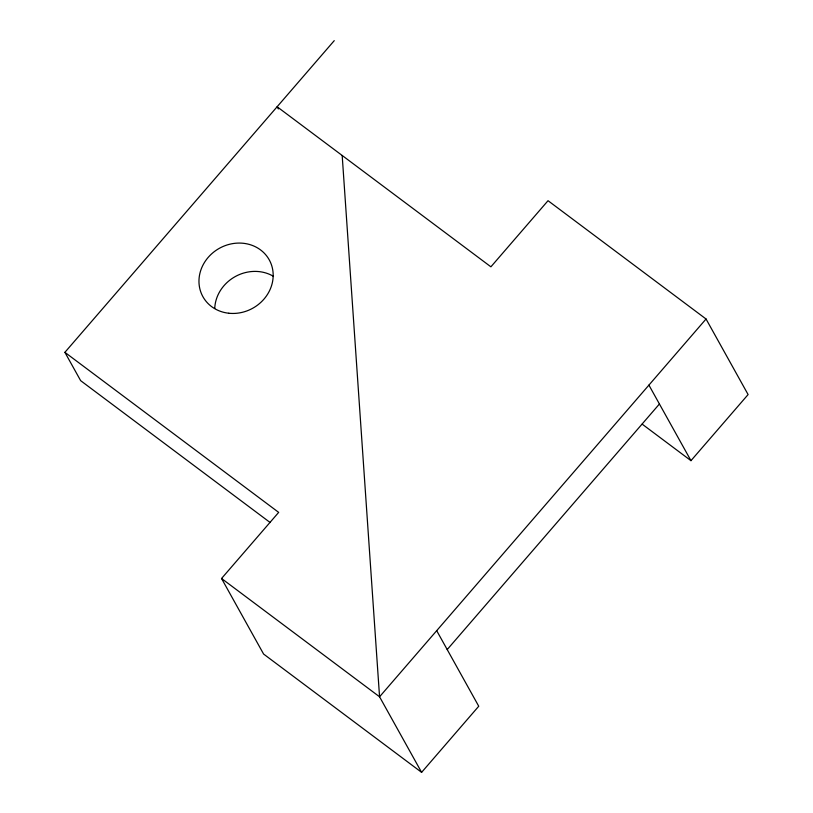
<?xml version="1.0" encoding="UTF-8"?>
<svg xmlns="http://www.w3.org/2000/svg" width="813" height="813" viewBox="0 0 813 813"><rect width="100%" height="100%" fill="white"/><g stroke="black" fill="none" stroke-linecap="round" stroke-linejoin="round"><path stroke-width="1.22" d="M270.129 522.515L80.66 380.667L64.898 352.334L334.255 40.65M436.693 630.675L478.745 706.233L421.612 772.35L263.595 654.048L221.543 578.49L278.676 512.383L64.898 352.334M278.331 108.942L277.121 106.767L490.9 266.816L548.033 200.699L706.05 319.001L379.559 696.792L421.612 772.35M447.201 649.567L659.424 404M642.168 424.132L690.969 460.666L748.102 394.559L706.05 319.001M221.543 578.49L379.559 696.792L342.182 155.476M648.916 385.108L690.969 460.666M214.754 308.432A37.937 34.298 -29.1 0 1 235.445 276.461A37.937 34.298 -29.1 0 1 273.483 276.349M228.809 313.239A37.937 34.298 -29.1 0 0 271.217 264.154A37.937 34.298 -29.1 0 0 208.189 257.386A37.937 34.298 -29.1 0 0 228.809 313.239"/></g></svg>
